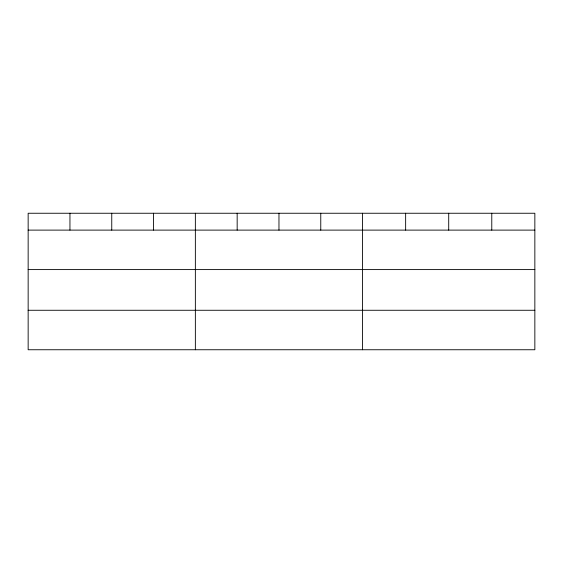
<?xml version="1.0" encoding="UTF-8"?>
<svg xmlns="http://www.w3.org/2000/svg" width="563" height="563" viewBox="0 0 563 563"><rect width="100%" height="100%" fill="white"/><g stroke="black" fill="none" stroke-linecap="round" stroke-linejoin="round"><path stroke-width="0.84" d="M534.85 269.593L534.85 213.25L28.15 213.25L28.15 349.75L534.85 349.75L534.85 269.593L28.15 269.593M28.15 230.112L534.85 230.112M28.15 310.269L534.85 310.269M491.78 213.25L491.78 230.112M448.711 213.25L448.711 230.112M405.641 213.25L405.641 230.112M362.572 213.25L362.572 349.75M320.769 213.25L320.769 230.112M278.966 213.25L278.966 230.112M237.164 213.25L237.164 230.112M195.361 213.25L195.361 349.75M153.558 213.25L153.558 230.112M111.756 213.25L111.756 230.112M69.953 213.25L69.953 230.112"/></g></svg>
